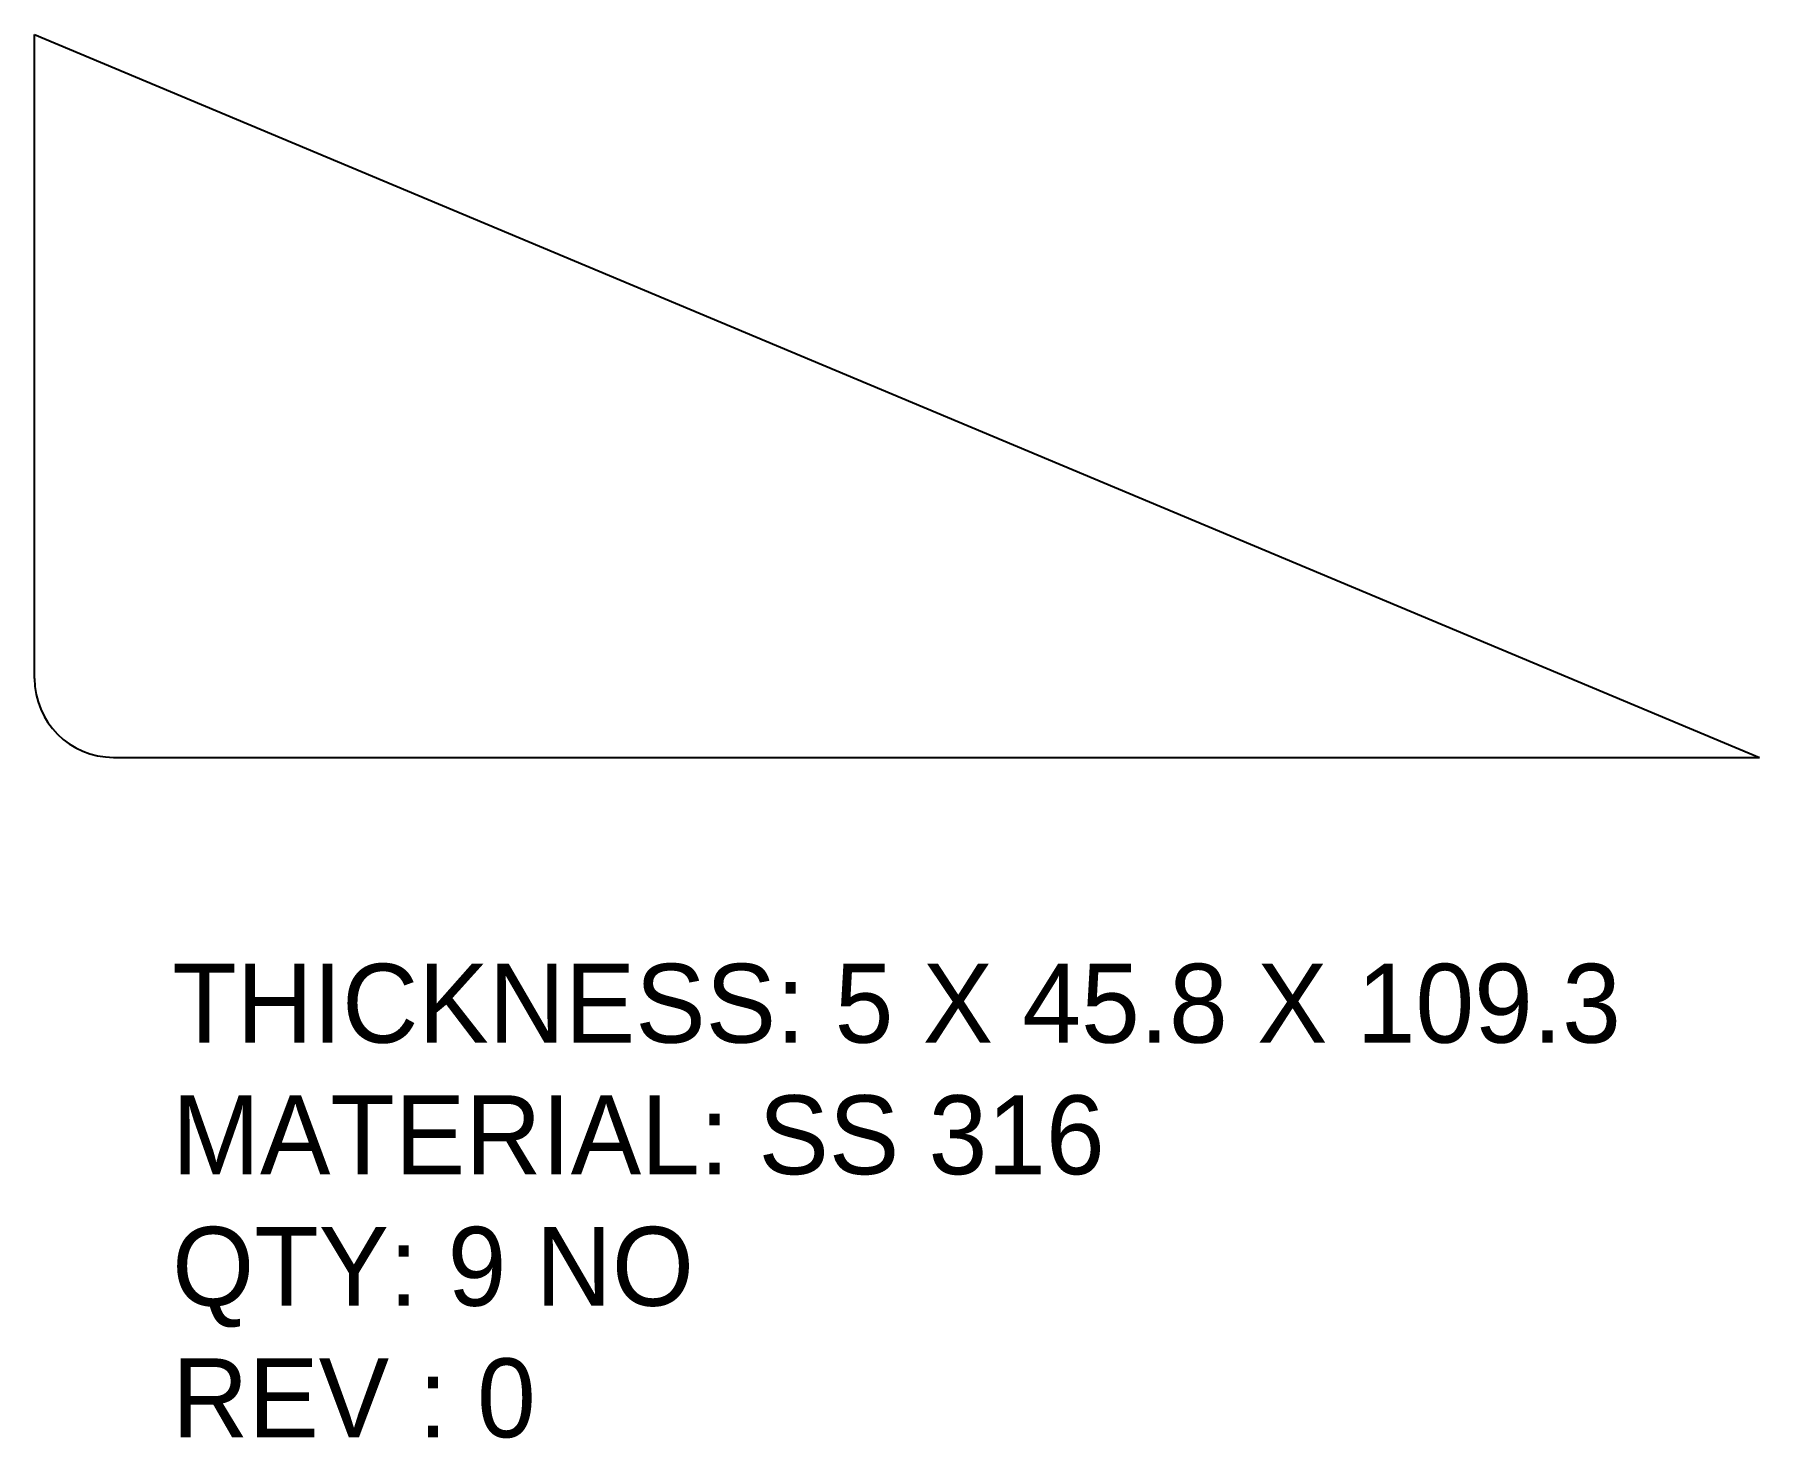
# Model space of a CAD drawing. Header units: inches. Extents: x 2297 to 2407, y 80 to 169.
import ezdxf

# ---------------------------------------------------------------- set-up
doc = ezdxf.new("R2010")
doc.units = ezdxf.units.IN
doc.header["$MEASUREMENT"] = 0
doc.layers.add('LaserCutting', color=3, linetype='Continuous')

msp = doc.modelspace()

# ---------------------------------------------------------------- linework, layer by layer
at = {"layer": 'LaserCutting'}
for p, q in [((2297.39, 127.77), (2297.39, 168.57)), ((2297.39, 168.57), (2406.69, 122.77)), ((2302.39, 122.77), (2406.69, 122.77))]:
    msp.add_line(p, q, dxfattribs=at)
msp.add_arc((2302.39, 127.77), 5, 180, 270, dxfattribs=at)

# ---------------------------------------------------------------- texts
at = {"layer": 'LaserCutting', "insert": (2306.11, 109.69), "char_height": 5, "width": 109.7281, "attachment_point": 1}
msp.add_mtext('{\\fCentury Gothic|b0|i0|c0|p18;THICKNESS: 5 X 45.8 X 109.3\\PMATERIAL: SS 316\\PQTY: 9 NO\\PREV : 0}', dxfattribs=at)

doc.saveas('drawing.dxf')
